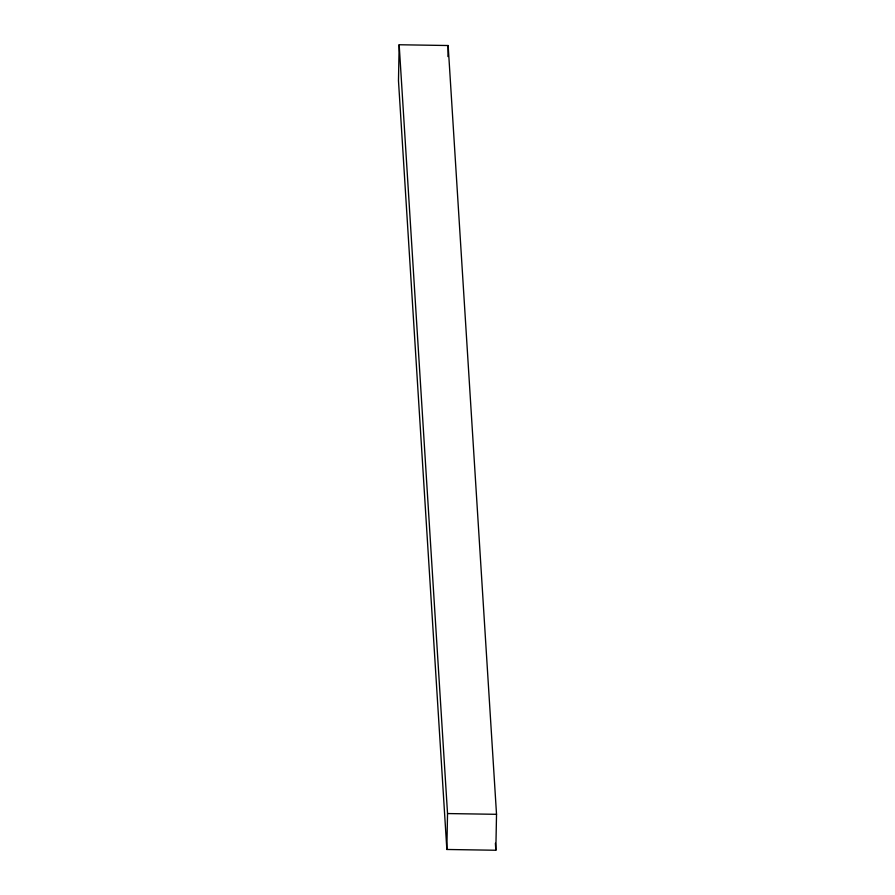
<?xml version="1.0" encoding="UTF-8"?>
<svg xmlns="http://www.w3.org/2000/svg" width="895" height="895" viewBox="0 0 895 895"><rect width="100%" height="100%" fill="white"/><g stroke="black" fill="none" stroke-linecap="round" stroke-linejoin="round"><path stroke-width="1.34" d="M399.17 44.75L398.476 80.684L446.851 849.478L495.83 850.25L496.524 814.316L448.149 45.522L399.17 44.75L447.534 813.555L446.851 849.478M447.936 56.575L448.149 45.522M447.534 813.555L496.524 814.316M495.394 843.269L495.83 850.25"/></g></svg>
